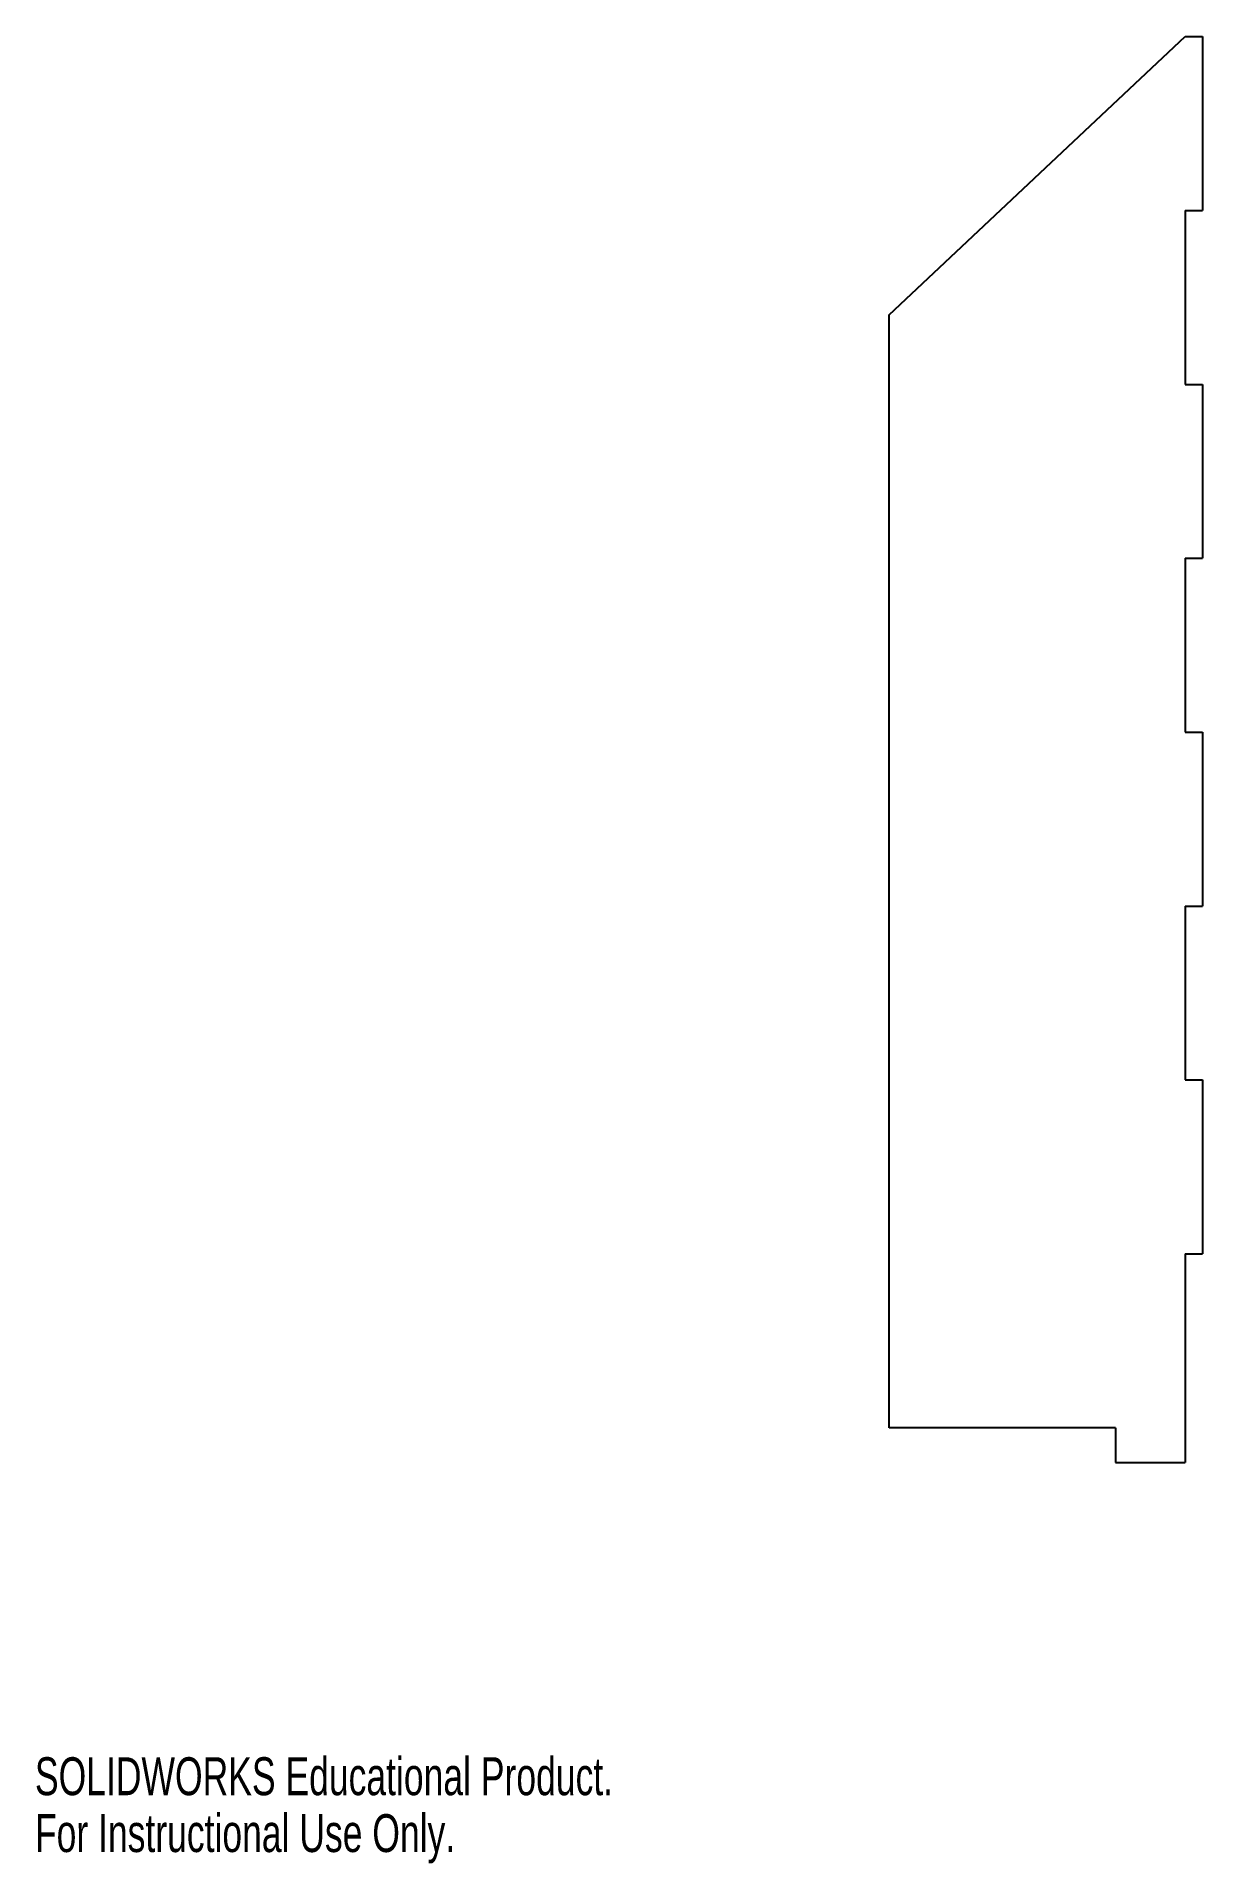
# Model space of a CAD drawing. Header units: millimetres. Extents: x 0 to 213, y 0 to 333.
import ezdxf

# ---------------------------------------------------------------- set-up
doc = ezdxf.new("R2010")
doc.units = ezdxf.units.MM
doc.styles.add('SLDTEXTSTYLE0', font='TXT', dxfattribs={"width": 0.7})

msp = doc.modelspace()

# ---------------------------------------------------------------- linework, layer by layer
at = {"color": 7, "linetype": 'Continuous', "lineweight": 25}
for p, q in [((155.88, 282.67), (209.85, 333.47)), ((209.85, 333.47), (213.03, 333.47)), ((213.03, 333.47), (213.03, 301.72)), ((209.85, 301.72), (213.03, 301.72)), ((209.85, 301.72), (209.85, 269.97)), ((155.88, 79.47), (155.88, 282.67)), ((209.85, 269.97), (213.03, 269.97)), ((213.03, 269.97), (213.03, 238.22)), ((209.85, 238.22), (213.03, 238.22)), ((209.85, 238.22), (209.85, 206.47)), ((209.85, 206.47), (213.03, 206.47)), ((213.03, 206.47), (213.03, 174.72)), ((209.85, 174.72), (213.03, 174.72)), ((209.85, 174.72), (209.85, 142.97)), ((209.85, 142.97), (213.03, 142.97)), ((213.03, 142.97), (213.03, 111.22)), ((209.85, 111.22), (213.03, 111.22)), ((209.85, 111.22), (209.85, 73.12)), ((197.15, 79.47), (155.88, 79.47)), ((197.15, 79.47), (197.15, 73.12)), ((197.15, 73.12), (209.85, 73.12))]:
    msp.add_line(p, q, dxfattribs=at)

# ---------------------------------------------------------------- texts
at = {"color": 7, "linetype": 'Continuous', "char_height": 6.92, "attachment_point": 1, "style": 'SLDTEXTSTYLE0'}
for s, insert in [('SOLIDWORKS Educational Product.', (0, 19.3)), ('For Instructional Use Only.', (0, 8.92))]:
    msp.add_mtext(s, dxfattribs=dict(at, insert=insert))

doc.saveas('drawing.dxf')
